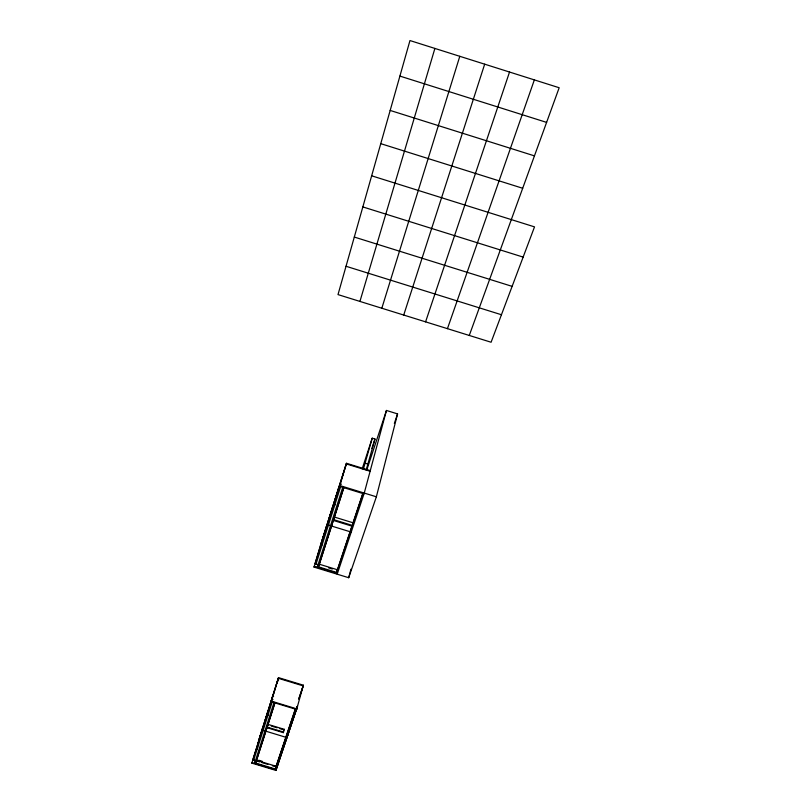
<?xml version="1.0" encoding="UTF-8"?>
<svg xmlns="http://www.w3.org/2000/svg" width="811" height="811" viewBox="0 0 811 811"><rect width="100%" height="100%" fill="white"/><g stroke="black" fill="none" stroke-linecap="round" stroke-linejoin="round"><path stroke-width="1.22" d="M320.862 544.11L314.029 567.102L348.7 577.716L376.365 496.798L397.572 413.904L386.452 410.457L366.754 470.035M348.7 577.716L350.94 569.18M386.452 410.457L364.251 493.068L337.183 574.188M366.166 470.096L374.976 439.025L372.219 438.173L362.182 468.829M278.518 677.641L271.29 701.799L296.613 709.493L303.365 685.194L278.518 677.641L251.826 763.121L276.075 770.45L276.257 769.892L252.008 762.563L251.826 763.121M363.348 469.224L372.219 438.173M290.196 726.007L286.972 737.615L262.257 730.103L267.863 711.348M296.36 709.412L297.11 706.685L276.014 769.821L297.556 706.077M276.075 770.45L282.035 749.202M283.323 732.647L284.296 729.322L267.995 724.385L267.184 727.102L283.526 732.059L283.323 732.647L267.001 727.7M318.034 564.638L317.263 567.284L342.779 487.168M316.097 563.868L315.094 563.564L326.539 526.309L327.522 526.613M351.092 532.036L327.411 524.778L332.723 506.784M318.368 564.74L316.047 564.03L316.249 563.351M322.21 544.627L321.207 544.323L339.089 486.712M370.282 470.623L346.469 463.284L339.647 486.387L363.987 493.879M328.435 525.072L328.627 524.403M359.932 301.418L434.889 48.437M255.435 760.627L254.624 763.354L274.067 702.296M263.129 726.281L257.493 745.127L258.374 745.39M259.773 761.934L253.691 760.1L253.904 759.4M256.884 749.415L257.685 746.759M263.139 730.387L263.352 729.687M381.829 308.241L459.796 56.304M320.801 544.252L346.469 463.284M320.467 545.448L346.287 463.922L370.11 471.262M314.029 567.102L314.262 566.362L337.427 573.458M262.176 732.262L263.251 728.907M253.691 760.1L272.243 701.768M316.047 564.03L340.681 486.539M256.306 760.89L274.97 702.579M319.027 564.943L333.149 520.855M334.112 517.823L343.823 487.482M255.495 763.617L274.929 702.914M318.257 567.588L343.844 487.685M403.716 315.053L484.674 64.181M371.874 448.453L374.976 439.025M284.296 729.322L284.093 729.91L279.44 728.501M337.163 570.498L352.177 525.386M352.785 523.561L362.841 493.341M336.433 573.154L362.933 493.554M275.912 766.811L295.407 708.773M298.803 698.879L303.365 685.194M275.142 769.558L295.447 709.138M298.803 698.991L302.787 687.15M425.582 321.855L509.531 72.037M297.363 706.776L277.027 767.145L272.364 765.736M296.613 709.493L296.816 708.885L271.482 701.191M394.359 423.413L397.572 413.904M447.439 328.658L534.358 79.894M469.275 335.46L559.174 87.74L409.971 40.55L338.005 294.596L491.091 342.242L534.52 226.877L371.651 175.805M257.533 744.995L258.415 745.258M258.75 760.242L262.247 761.306M253.742 759.958L252.87 759.694L272.07 699.153L272.983 699.437M261.862 762.563L267.843 764.378M303.172 685.873L278.315 678.31L258.476 740.96L259.338 741.224M277.636 680.53L278.538 680.794M273.601 696.314L272.719 696.041L267.103 714.836L267.995 715.099M267.143 714.704L268.035 714.978M271.3 726.038L277.109 727.802M262.277 730.042L263.159 730.316M328.698 567.903L332.328 569.018M341.411 484.248L340.367 483.934L333.848 504.483L334.882 504.797M339.9 485.576L376.365 496.798M333.787 504.645L334.821 504.969M333.351 520.429L352.075 526.187M327.431 524.687L328.455 525.001M326.478 526.471L327.472 526.775M321.146 544.485L322.16 544.799M365.305 463.274L368.133 464.145M346.033 266.272L501.441 314.739M362.841 206.927L523.146 257.097M354.306 237.065L512.126 286.364M390.172 110.438L534.449 155.874M380.764 143.659L522.689 188.264M399.904 76.092L546.604 122.39M353.049 522.781L352.329 525.406L333.605 519.648L334.365 517.043L353.049 522.781M337.406 569.758L336.677 572.424L318.49 566.848L319.27 564.203L337.406 569.758M276.105 766.253L275.334 769L255.678 763.05L256.489 760.323L276.105 766.253"/></g></svg>
